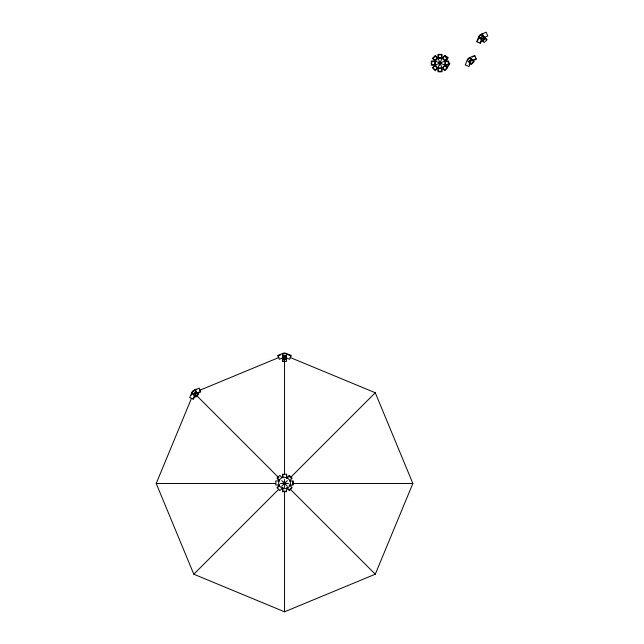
<?xml version="1.0" encoding="UTF-8"?>
<svg xmlns="http://www.w3.org/2000/svg" width="644" height="644" viewBox="0 0 644 644"><rect width="100%" height="100%" fill="white"/><g stroke="black" fill="none" stroke-linecap="round" stroke-linejoin="round"><path stroke-width="0.97" d="M282.491 477.091L282.491 474.282L286.596 474.282L286.58 478.065L289.245 475.377L292.151 478.283L289.494 480.931L293.245 480.931L293.245 485.037L289.494 485.037L292.151 487.685L289.245 490.591L286.58 487.902L286.596 491.694L282.491 491.694L282.507 487.902M440.48 64.255L442.034 68.006L442.05 71.798L437.944 71.798L437.944 68.047L439.514 64.255L441.164 63.571L440.48 61.929L438.83 62.605L439.514 64.255M440.48 61.929L442.05 58.137L442.05 54.386L437.944 54.386L437.944 58.137L439.514 61.929M191.228 395.279L192.274 392.735M290.098 357.46L375.275 392.743L412.86 483.483L375.275 574.215L284.543 611.8L193.804 574.215L156.218 483.483L191.501 398.298M194.593 395.199L195.229 393.661L200.566 391.447M193.015 398.998L195.229 393.653M195.341 394.732L193.49 399.191L189.698 397.622L192.154 391.689L193.264 390.578L199.197 388.123L200.767 391.922L197.338 393.339M279.198 480.545C276.034 487.315 286.83 492.233 289.889 485.423C293.044 478.653 282.249 473.734 279.198 480.545L276.936 478.283L279.834 475.377L282.096 477.639M477.188 41.892L478.943 37.658M469.186 64.835L470.764 61.011L476.101 58.805M470.128 62.557L470.764 61.011M470.45 63.12L469.025 66.549L465.234 64.98L467.689 59.047L468.8 57.936L474.725 55.481L476.302 59.272L472.873 60.697M480.038 43.068L481.607 39.268M481.784 40.178L480.505 43.269L476.713 41.691L479.168 35.766L480.279 34.655L486.212 32.2L487.782 35.992L484.691 37.272M439.16 65.084L440.464 62.814L438.958 61.945M446.075 61.317L448.256 57.533L444.698 55.481L442.05 58.137L437.96 58.177L435.078 61.051L435.078 65.125L437.96 68.006L442.034 68.006L444.915 65.125L444.915 61.051L442.034 58.177M435.094 60.367L437.276 58.193M435.255 60.528L437.437 58.346L435.264 56.181L433.09 58.354L435.763 61.035M438.83 63.571L435.038 65.141L432.39 67.797L435.296 70.695L437.944 68.047M435.763 65.141L433.09 67.821L435.264 70.003L437.437 67.829L435.255 65.656M442.557 58.346L444.73 56.181L446.904 58.354L444.738 60.528M441.164 62.605L444.956 61.035L447.604 58.387L444.698 55.481M442.718 67.99L444.899 65.809M480.086 38.479L482.992 35.573M480.786 38.447L482.96 36.273M481.688 39.348L483.869 37.175M483.612 38.519L484.771 37.352M484.972 38.278L482.791 40.459L480.472 38.133M482.767 41.152L485.673 38.254M468.607 61.76L471.513 58.854M469.307 61.727L471.48 59.554M193.071 394.402L195.977 391.496M193.772 394.37L195.945 392.196M279.198 485.423L276.936 487.685L279.834 490.591L282.491 487.943M278.176 487.17L279.255 486.091M287.103 478.242L288.19 477.156M193.804 574.215L278.868 489.15M281.702 486.317L287.377 480.641M290.211 477.808L375.275 392.743M289.277 489.891L291.45 487.717M480.48 35.13L483.016 34.076M472.382 57.01L474.926 55.956M277.967 355.971L280.502 354.916M194.311 390.707L196.847 389.652M199.358 390.441L278.989 357.46M282.426 358.016L279.343 359.296L277.765 355.496L283.698 353.041L285.268 353.041L291.193 355.496L289.623 359.296L286.532 358.016M438.459 57.702L441.534 57.702M438.459 57.928L441.534 57.928M438.83 62.605L435.038 61.035L431.295 61.035L431.295 65.141L435.038 65.141M444.956 61.035L448.707 61.035L448.707 65.141L444.956 65.141L441.164 63.571M445.165 61.55L448.232 61.55L448.232 64.633L445.165 64.633M438.459 68.256L441.534 68.256M438.459 68.481L441.534 68.481M282.426 355.609L286.532 355.609M282.941 356.076L286.025 356.076M282.941 357.356L286.025 357.356M282.941 358.925L286.025 358.925L286.025 355.633M282.426 359.392L286.532 359.392M279.585 480.931L275.833 480.931L275.833 485.037L279.585 485.037M156.218 483.483L275.519 483.483M280.534 483.483L288.552 483.483M292.561 483.483L412.86 483.483M289.212 485.536L290.959 485.536M286.081 491.219L282.998 491.219L282.998 487.428M286.765 354.216L290.999 355.971M448.345 62.621L449.858 63.498L447.797 67.048L445.535 65.744M481.511 34.816L486.695 40M470.514 58.58L473.493 61.558L471.311 63.74L468.985 61.413M442.718 58.193L444.899 60.367M437.944 58.137L435.296 55.481L432.39 58.387L435.038 61.035M444.956 65.141L447.604 67.797L444.698 70.695L442.05 68.047M444.738 65.656L446.904 67.821L444.73 70.003L442.557 67.829M435.094 65.809L437.276 67.99M289.277 476.077L291.45 478.251M195.631 391.882L197.958 394.209L195.776 396.382L193.45 394.056M194.512 393.452L278.868 477.808M281.702 480.641L287.377 486.317M290.211 489.15L375.275 574.215M278.176 478.798L279.255 479.877M287.103 487.725L288.19 488.812M445.39 61.55L445.39 64.633M441.534 58.644L441.534 54.861L438.459 54.861L438.459 58.644M441.534 67.531L441.534 71.323L438.459 71.323L438.459 67.531M434.611 61.55L434.611 64.633M292.77 481.446L292.77 484.521M286.596 474.282L286.596 477.478M284.543 356.164L284.543 474.459M284.543 479.466L284.543 487.492M284.543 491.501L284.543 611.8M282.941 354.023L282.941 361.356M282.998 474.749L282.998 477.824M282.491 474.282L282.491 477.478M282.491 488.152L282.491 491.694M481.632 34.212L478.725 37.111L484.151 42.544L487.057 39.638L481.632 34.212M470.152 57.493L467.246 60.399L471.287 64.44L474.193 61.534L470.152 57.493M194.617 390.135L191.711 393.041L195.752 397.082L198.658 394.176L194.617 390.135M284.06 481.817L283.376 483.467L285.026 484.151L285.703 482.501L284.06 481.817M434.837 61.55L431.762 61.55L431.762 64.633L434.837 64.633L434.837 61.55M286.532 353.685L282.426 353.685L282.426 361.356L286.532 361.356L286.532 353.685"/></g></svg>
